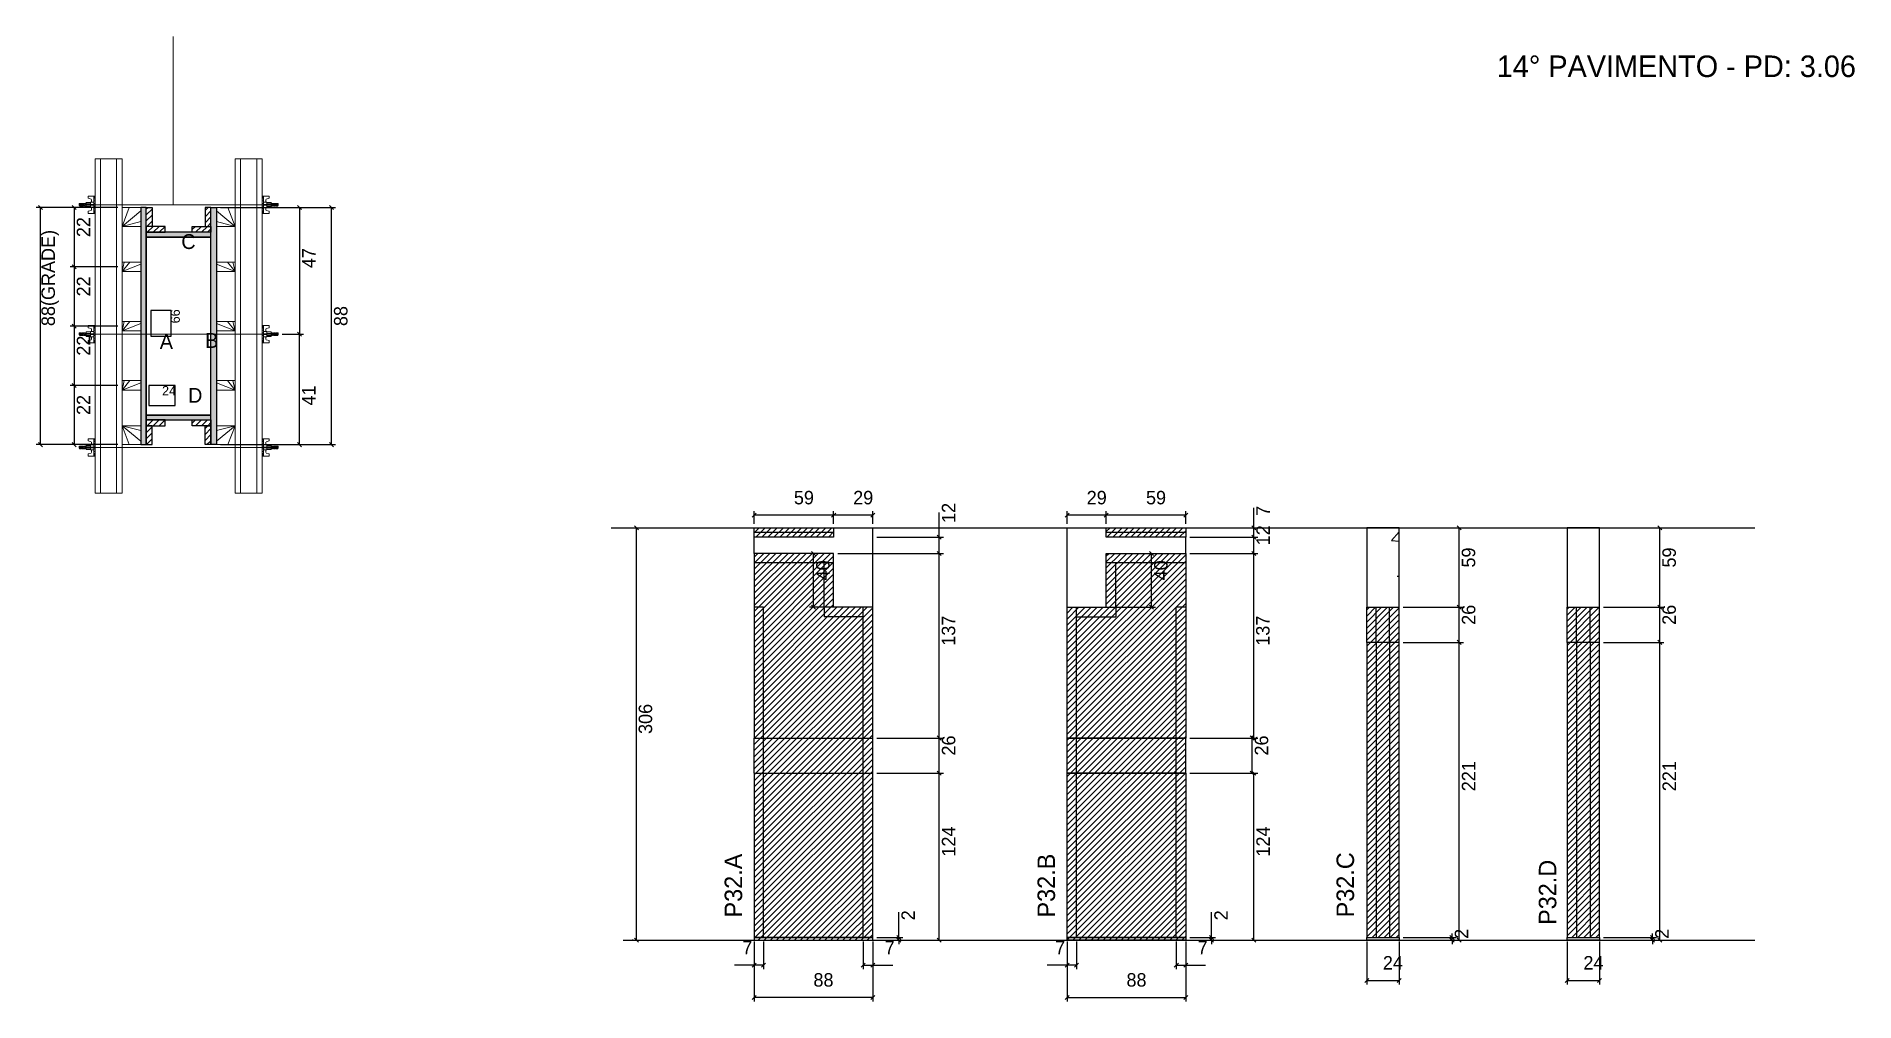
# Model space of a CAD drawing. Header units: metres. Extents: x 4184 to 5533, y 1648 to 2364.
import ezdxf

# ---------------------------------------------------------------- set-up
doc = ezdxf.new("R2010")
doc.units = ezdxf.units.M
for name, color, linetype in [('CHAPA', 7, 'Continuous'), ('COTA', 7, 'Continuous'), ('Hachura', 7, 'Continuous'), ('Madeira', 7, 'Continuous'), ('NIVEL 2° PAV.', 7, 'Continuous'), ('NOMENCLATURA', 7, 'Continuous'), ('Nível', 7, 'Continuous'), ('Painéis', 7, 'Continuous'), ('Perfil Metálico', 7, 'Continuous'), ('SARR_2.2x7', 7, 'Continuous'), ('SARRAFO', 7, 'Continuous'), ('Texto Seção', 7, 'Continuous'), ('TEXTO_GERAL', 7, 'Continuous')]:
    doc.layers.add(name, color=color, linetype=linetype)

msp = doc.modelspace()

# ---------------------------------------------------------------- hatches: boundary and pattern name
at = {"layer": 'COTA'}
h = msp.add_hatch(dxfattribs=at)
h.set_pattern_fill('AR-CONC')
h.paths.add_polyline_path([(5171.2, 1940.3), (5195.2, 1940.3), (5195.2, 1999.3), (5171.2, 1999.3), (5171.2, 1940.3)])
h = msp.add_hatch(dxfattribs=at)
h.set_pattern_fill('AR-CONC')
h.paths.add_polyline_path([(5320, 1940.3), (5344, 1940.3), (5344, 1999.3), (5320, 1999.3), (5320, 1940.3)])
at = {"layer": 'Hachura'}
h = msp.add_hatch(color=7, dxfattribs=at)
h.dxf.hatch_style = 1
h.paths.add_polyline_path([(4265.5, 2237), (4261.5, 2237), (4261.5, 2061), (4265.5, 2061), (4265.5, 2237)])
h = msp.add_hatch(dxfattribs=at)
h.set_pattern_fill('ANSI31')
h.paths.add_polyline_path([(4265.5, 2223), (4269.9, 2223), (4269.9, 2237), (4265.5, 2237), (4265.5, 2223)])
h = msp.add_hatch(dxfattribs=at)
h.set_pattern_fill('ANSI31')
h.paths.add_polyline_path([(4313.5, 2223), (4309.1, 2223), (4309.1, 2237), (4313.5, 2237), (4313.5, 2223)])
h = msp.add_hatch(color=7, dxfattribs=at)
h.dxf.hatch_style = 1
h.paths.add_polyline_path([(4313.5, 2237), (4317.5, 2237), (4317.5, 2061), (4313.5, 2061), (4313.5, 2237)])
h = msp.add_hatch(dxfattribs=at)
h.set_pattern_fill('ANSI31')
h.paths.add_polyline_path([(4265.5, 2218.6), (4265.5, 2223), (4279.5, 2223), (4279.5, 2218.6), (4265.5, 2218.6)])
h = msp.add_hatch(color=7, dxfattribs=at)
h.dxf.hatch_style = 1
h.paths.add_polyline_path([(4313.5, 2215), (4313.5, 2218.6), (4265.5, 2218.6), (4265.5, 2215), (4313.5, 2215)])
h = msp.add_hatch(color=7, dxfattribs=at)
h.dxf.hatch_style = 1
h.paths.add_polyline_path([(4313.5, 2215), (4313.5, 2218.6), (4265.5, 2218.6), (4265.5, 2215), (4313.5, 2215)])
h = msp.add_hatch(dxfattribs=at)
h.set_pattern_fill('ANSI31')
h.paths.add_polyline_path([(4313.5, 2218.6), (4313.5, 2223), (4299.5, 2223), (4299.5, 2218.6), (4313.5, 2218.6)])
h = msp.add_hatch(color=7, dxfattribs=at)
h.dxf.hatch_style = 1
h.paths.add_polyline_path([(4313.5, 2079.4), (4313.5, 2083), (4265.5, 2083), (4265.5, 2079.4), (4313.5, 2079.4)])
h = msp.add_hatch(color=7, dxfattribs=at)
h.dxf.hatch_style = 1
h.paths.add_polyline_path([(4313.5, 2079.4), (4313.5, 2083), (4265.5, 2083), (4265.5, 2079.4), (4313.5, 2079.4)])
h = msp.add_hatch(dxfattribs=at)
h.set_pattern_fill('ANSI31')
h.paths.add_polyline_path([(4265.5, 2075), (4265.5, 2079.4), (4279.5, 2079.4), (4279.5, 2075), (4265.5, 2075)])
h = msp.add_hatch(dxfattribs=at)
h.set_pattern_fill('ANSI31')
h.paths.add_polyline_path([(4313.5, 2075), (4313.5, 2079.4), (4299.5, 2079.4), (4299.5, 2075), (4313.5, 2075)])
h = msp.add_hatch(dxfattribs=at)
h.set_pattern_fill('ANSI31')
h.paths.add_polyline_path([(4265.5, 2075), (4269.9, 2075), (4269.9, 2061), (4265.5, 2061), (4265.5, 2075)])
h = msp.add_hatch(dxfattribs=at)
h.set_pattern_fill('ANSI31')
h.paths.add_polyline_path([(4313.5, 2075), (4309.1, 2075), (4309.1, 2061), (4313.5, 2061), (4313.5, 2075)])
h = msp.add_hatch(dxfattribs=at)
h.set_pattern_fill('ANSI31')
h.paths.add_polyline_path([(4804.6, 1843.3), (4716.6, 1843.3), (4716.6, 1693.3), (4804.6, 1693.3), (4804.6, 1843.3)])
h.paths.add_polyline_path([(4775.6, 1992.3), (4775.6, 1999.3), (4716.6, 1999.3), (4716.6, 1992.3), (4775.6, 1992.3)])
h.paths.add_polyline_path([(4804.6, 1940.3), (4775.6, 1940.3), (4775.6, 1980.3), (4716.6, 1980.3), (4716.6, 1940.3), (4716.6, 1940.3), (4716.6, 1843.3), (4804.6, 1843.3), (4804.6, 1940.3)])
h = msp.add_hatch(dxfattribs=at)
h.set_pattern_fill('ANSI31')
h.paths.add_polyline_path([(4948.9, 1843.3), (5036.9, 1843.3), (5036.9, 1693.3), (4948.9, 1693.3), (4948.9, 1843.3)])
h.paths.add_polyline_path([(4977.9, 1992.3), (4977.9, 1999.3), (5036.9, 1999.3), (5036.9, 1992.3), (4977.9, 1992.3)])
h.paths.add_polyline_path([(4948.9, 1940.3), (4977.9, 1940.3), (4977.9, 1980.3), (5036.9, 1980.3), (5036.9, 1940.3), (5036.9, 1940.3), (5036.9, 1843.3), (4948.9, 1843.3), (4948.9, 1940.3)])
h = msp.add_hatch(dxfattribs=at)
h.set_pattern_fill('ANSI31')
h.paths.add_polyline_path([(5195.2, 1940.3), (5171.2, 1940.3), (5171.2, 1695.3), (5195.2, 1695.3), (5195.2, 1940.3)])
h = msp.add_hatch(dxfattribs=at)
h.set_pattern_fill('ANSI31')
h.paths.add_polyline_path([(5344, 1940.3), (5320, 1940.3), (5320, 1695.3), (5344, 1695.3), (5344, 1940.3)])

# ---------------------------------------------------------------- linework, layer by layer
at = {"layer": 'CHAPA', "color": 1, "lineweight": 25}
for points in [[(4265.5, 2237), (4261.5, 2237), (4261.5, 2061), (4265.5, 2061)], [(4265.5, 2237), (4261.5, 2237), (4261.5, 2061), (4265.5, 2061)], [(4313.5, 2237), (4317.5, 2237), (4317.5, 2061), (4313.5, 2061)], [(4313.5, 2237), (4317.5, 2237), (4317.5, 2061), (4313.5, 2061)], [(4313.5, 2215), (4313.5, 2218.6), (4265.5, 2218.6), (4265.5, 2215)], [(4313.5, 2215), (4313.5, 2218.6), (4265.5, 2218.6), (4265.5, 2215)], [(4313.5, 2079.4), (4313.5, 2083), (4265.5, 2083), (4265.5, 2079.4)], [(4313.5, 2079.4), (4313.5, 2083), (4265.5, 2083), (4265.5, 2079.4)]]:
    msp.add_lwpolyline(points, close=True, dxfattribs=at)
at = {"layer": 'COTA', "color": 241, "lineweight": 25}
for p, q in [((4244.5, 2237), (4183.9, 2237)), ((4186.9, 2061), (4186.9, 2237)), ((4244.5, 2237), (4208.9, 2237)), ((4211.9, 2237), (4211.9, 2193)), ((4320.5, 2237), (4405.9, 2237)), ((4354.5, 2237), (4382.2, 2237)), ((4379.2, 2237), (4379.2, 2143.1)), ((4402.9, 2061), (4402.9, 2237)), ((4244.5, 2193), (4208.9, 2193)), ((4244.5, 2193), (4208.9, 2193)), ((4211.9, 2193), (4211.9, 2149)), ((4244.5, 2149), (4208.9, 2149)), ((4244.5, 2149), (4208.9, 2149)), ((4211.9, 2149), (4211.9, 2105)), ((4366.3, 2143.1), (4382.2, 2143.1)), ((4366.3, 2143.1), (4382.2, 2143.1)), ((4379.2, 2061), (4379.2, 2143.1)), ((4244.5, 2105), (4208.9, 2105)), ((4244.5, 2105), (4208.9, 2105)), ((4211.9, 2105), (4211.9, 2061)), ((4244.5, 2061), (4183.9, 2061)), ((4244.5, 2061), (4208.9, 2061)), ((4320.5, 2061), (4405.9, 2061)), ((4354.5, 2061), (4382.2, 2061)), ((4775.6, 1999.3), (4804.6, 1999.3)), ((4804.6, 1940.3), (4804.6, 1999.3)), ((4948.9, 1940.3), (4948.9, 1999.3)), ((4948.9, 1999.3), (4977.9, 1999.3)), ((4716.6, 1980.3), (4716.6, 1992.3)), ((5036.9, 1980.3), (5036.9, 1992.3))]:
    msp.add_line(p, q, dxfattribs=at)
at = {"layer": 'COTA', "color": 0, "lineweight": 25}
for p, q in [((4188.4, 2235.5), (4185.4, 2238.5)), ((4213.4, 2235.5), (4210.4, 2238.5)), ((4380.7, 2235.5), (4377.7, 2238.5)), ((4404.4, 2235.5), (4401.4, 2238.5)), ((4210.4, 2194.5), (4213.4, 2191.5)), ((4213.4, 2191.5), (4210.4, 2194.5)), ((4210.4, 2150.5), (4213.4, 2147.5)), ((4213.4, 2147.5), (4210.4, 2150.5)), ((4380.7, 2141.6), (4377.7, 2144.6)), ((4377.7, 2144.6), (4380.7, 2141.6)), ((4210.4, 2106.5), (4213.4, 2103.5)), ((4213.4, 2103.5), (4210.4, 2106.5)), ((4185.4, 2062.5), (4188.4, 2059.5)), ((4210.4, 2062.5), (4213.4, 2059.5)), ((4377.7, 2062.5), (4380.7, 2059.5)), ((4401.4, 2062.5), (4404.4, 2059.5)), ((4718.1, 2010.1), (4715.1, 2007.1)), ((4774.1, 2007.1), (4777.1, 2010.1)), ((4777.1, 2010.1), (4774.1, 2007.1)), ((4803.1, 2007.1), (4806.1, 2010.1)), ((4950.4, 2010.1), (4947.4, 2007.1)), ((4976.4, 2007.1), (4979.4, 2010.1)), ((4979.4, 2010.1), (4976.4, 2007.1)), ((5035.4, 2007.1), (5038.4, 2010.1)), ((5088.9, 1997.8), (5085.9, 2000.8)), ((5241.4, 1997.8), (5238.4, 2000.8)), ((5390.2, 1997.8), (5387.2, 2000.8)), ((4855.5, 1990.8), (4852.5, 1993.8)), ((5088.9, 1990.8), (5085.9, 1993.8)), ((5085.9, 1993.8), (5088.9, 1990.8)), ((4762.2, 1978.8), (4759.2, 1981.8)), ((4855.5, 1978.8), (4852.5, 1981.8)), ((4852.5, 1981.8), (4855.5, 1978.8)), ((5013, 1978.8), (5010, 1981.8)), ((5088.9, 1978.8), (5085.9, 1981.8)), ((5085.9, 1981.8), (5088.9, 1978.8)), ((4759.2, 1941.8), (4762.2, 1938.8)), ((5010, 1941.8), (5013, 1938.8)), ((5238.4, 1941.8), (5241.4, 1938.8)), ((5387.2, 1941.8), (5390.2, 1938.8)), ((5241.4, 1912.8), (5238.4, 1915.8)), ((5390.2, 1912.8), (5387.2, 1915.8)), ((4852.5, 1844.8), (4855.5, 1841.8)), ((5085.9, 1844.8), (5088.9, 1841.8)), ((4855.5, 1815.8), (4852.5, 1818.8)), ((5088.9, 1815.8), (5085.9, 1818.8)), ((4822.4, 1696.8), (4825.4, 1693.8)), ((4825.4, 1691.8), (4822.4, 1694.8)), ((4852.5, 1694.8), (4855.5, 1691.8)), ((5054.6, 1696.8), (5057.6, 1693.8)), ((5057.6, 1691.8), (5054.6, 1694.8)), ((5085.9, 1694.8), (5088.9, 1691.8)), ((5233, 1696.8), (5236, 1693.8)), ((5236, 1691.8), (5233, 1694.8)), ((5238.4, 1694.8), (5241.4, 1691.8)), ((5381.8, 1696.8), (5384.8, 1693.8)), ((5384.8, 1691.8), (5381.8, 1694.8)), ((5387.2, 1694.8), (5390.2, 1691.8)), ((4718.1, 1676.3), (4715.1, 1673.3)), ((4722.1, 1673.3), (4725.1, 1676.3)), ((4799.1, 1676.3), (4796.1, 1673.3)), ((4803.1, 1673.3), (4806.1, 1676.3)), ((4950.4, 1676.3), (4947.4, 1673.3)), ((4954.4, 1673.3), (4957.4, 1676.3)), ((5031.4, 1676.3), (5028.4, 1673.3)), ((5035.4, 1673.3), (5038.4, 1676.3)), ((5172.7, 1664.9), (5169.7, 1661.9)), ((5193.7, 1661.9), (5196.7, 1664.9)), ((5321.5, 1664.9), (5318.5, 1661.9)), ((5342.5, 1661.9), (5345.5, 1664.9)), ((4718.1, 1652.2), (4715.1, 1649.2)), ((4803.1, 1649.2), (4806.1, 1652.2)), ((4950.4, 1652.2), (4947.4, 1649.2)), ((5035.4, 1649.2), (5038.4, 1652.2))]:
    msp.add_line(p, q, dxfattribs=at)
at = {"layer": 'COTA', "color": 180, "lineweight": 25}
for p, q in [((4283.9, 2160.5), (4268.9, 2160.5)), ((4268.9, 2160.5), (4268.9, 2141.5)), ((4283.9, 2141.5), (4283.9, 2160.5)), ((4268.9, 2141.5), (4283.9, 2141.5)), ((4287, 2105), (4267.4, 2105)), ((4267.4, 2105), (4267.4, 2090)), ((4287, 2090), (4287, 2105)), ((4267.4, 2090), (4287, 2090))]:
    msp.add_line(p, q, dxfattribs=at)
at = {"layer": 'COTA', "color": 4, "lineweight": 25}
for p, q in [((4716.6, 2002.3), (4716.6, 2011.6)), ((4775.6, 2002.3), (4775.6, 2011.6)), ((4775.6, 2002.3), (4775.6, 2011.6)), ((4804.6, 2002.3), (4804.6, 2011.6)), ((4854, 1992.3), (4854, 2010.6)), ((4948.9, 2002.3), (4948.9, 2011.6)), ((4977.9, 2002.3), (4977.9, 2011.6)), ((4977.9, 2002.3), (4977.9, 2011.6)), ((5036.9, 2002.3), (5036.9, 2011.6)), ((5087.4, 1999.3), (5087.4, 2014)), ((4775.6, 2008.6), (4716.6, 2008.6)), ((4804.6, 2008.6), (4775.6, 2008.6)), ((4977.9, 2008.6), (4948.9, 2008.6)), ((5036.9, 2008.6), (4977.9, 2008.6)), ((5039.9, 1999.3), (5090.4, 1999.3)), ((5087.4, 1992.3), (5087.4, 1999.3)), ((5198.2, 1999.3), (5242.9, 1999.3)), ((5239.9, 1940.3), (5239.9, 1999.3)), ((5347, 1999.3), (5391.7, 1999.3)), ((5388.7, 1940.3), (5388.7, 1999.3)), ((4807.6, 1992.3), (4857, 1992.3)), ((4854, 1980.3), (4854, 1992.3)), ((5039.9, 1992.3), (5090.4, 1992.3)), ((5039.9, 1992.3), (5090.4, 1992.3)), ((5087.4, 1980.3), (5087.4, 1992.3)), ((4772.6, 1980.3), (4757.7, 1980.3)), ((4760.7, 1940.3), (4760.7, 1980.3)), ((4778.6, 1980.3), (4857, 1980.3)), ((4778.6, 1980.3), (4857, 1980.3)), ((4854, 1843.3), (4854, 1980.3)), ((4980.9, 1980.3), (5014.5, 1980.3)), ((5011.5, 1940.3), (5011.5, 1980.3)), ((5039.9, 1980.3), (5090.4, 1980.3)), ((5039.9, 1980.3), (5090.4, 1980.3)), ((5087.4, 1843.3), (5087.4, 1980.3)), ((4772.6, 1940.3), (4757.7, 1940.3)), ((4980.9, 1940.3), (5014.5, 1940.3)), ((5198.2, 1940.3), (5242.9, 1940.3)), ((5347, 1940.3), (5391.7, 1940.3)), ((5198.2, 1914.3), (5242.9, 1914.3)), ((5239.9, 1693.3), (5239.9, 1914.3)), ((5347, 1914.3), (5391.7, 1914.3)), ((5388.7, 1693.3), (5388.7, 1914.3)), ((4807.6, 1843.3), (4857, 1843.3)), ((5039.9, 1843.3), (5090.4, 1843.3)), ((4807.6, 1817.3), (4857, 1817.3)), ((4854, 1693.3), (4854, 1817.3)), ((5039.9, 1817.3), (5090.4, 1817.3)), ((5087.4, 1693.3), (5087.4, 1817.3)), ((4823.9, 1695.3), (4823.9, 1714.1)), ((5056.1, 1695.3), (5056.1, 1714.1)), ((4716.6, 1692.3), (4716.6, 1647.7)), ((4716.6, 1690.3), (4716.6, 1671.8)), ((4723.6, 1692.3), (4723.6, 1671.8)), ((4797.6, 1692.3), (4797.6, 1671.8)), ((4804.6, 1692.3), (4804.6, 1647.7)), ((4804.6, 1690.3), (4804.6, 1671.8)), ((4807.6, 1695.3), (4826.9, 1695.3)), ((4807.6, 1693.3), (4826.9, 1693.3)), ((4807.6, 1693.3), (4857, 1693.3)), ((4823.9, 1693.3), (4823.9, 1695.3)), ((4823.9, 1693.3), (4823.9, 1690.3)), ((4948.9, 1692.3), (4948.9, 1647.7)), ((4948.9, 1690.3), (4948.9, 1671.8)), ((4955.9, 1692.3), (4955.9, 1671.8)), ((5029.9, 1692.3), (5029.9, 1671.8)), ((5036.9, 1692.3), (5036.9, 1647.7)), ((5036.9, 1690.3), (5036.9, 1671.8)), ((5039.9, 1695.3), (5059.1, 1695.3)), ((5039.9, 1693.3), (5059.1, 1693.3)), ((5039.9, 1693.3), (5090.4, 1693.3)), ((5056.1, 1693.3), (5056.1, 1695.3)), ((5056.1, 1693.3), (5056.1, 1690.3)), ((5171.2, 1692.3), (5171.2, 1660.4)), ((5195.2, 1692.3), (5195.2, 1660.4)), ((5198.2, 1695.3), (5237.5, 1695.3)), ((5198.2, 1693.3), (5237.5, 1693.3)), ((5198.2, 1693.3), (5242.9, 1693.3)), ((5234.5, 1695.3), (5234.5, 1698.3)), ((5234.5, 1693.3), (5234.5, 1695.3)), ((5234.5, 1693.3), (5234.5, 1690.3)), ((5320, 1692.3), (5320, 1660.4)), ((5344, 1692.3), (5344, 1660.4)), ((5347, 1695.3), (5386.3, 1695.3)), ((5347, 1693.3), (5386.3, 1693.3)), ((5347, 1693.3), (5391.7, 1693.3)), ((5383.3, 1695.3), (5383.3, 1698.3)), ((5383.3, 1693.3), (5383.3, 1695.3)), ((5383.3, 1693.3), (5383.3, 1690.3)), ((4716.6, 1674.8), (4701.9, 1674.8)), ((4723.6, 1674.8), (4716.6, 1674.8)), ((4797.6, 1674.8), (4804.6, 1674.8)), ((4804.6, 1674.8), (4819.4, 1674.8)), ((4948.9, 1674.8), (4934.1, 1674.8)), ((4955.9, 1674.8), (4948.9, 1674.8)), ((5029.9, 1674.8), (5036.9, 1674.8)), ((5036.9, 1674.8), (5051.6, 1674.8)), ((5171.2, 1663.4), (5195.2, 1663.4)), ((5320, 1663.4), (5344, 1663.4)), ((4804.6, 1650.7), (4716.6, 1650.7)), ((4948.9, 1650.7), (5036.9, 1650.7))]:
    msp.add_line(p, q, dxfattribs=at)
at = {"layer": 'COTA', "color": 241, "lineweight": 25}
for points in [[(5195.2, 1940.3), (5195.2, 1999.3), (5171.2, 1999.3), (5171.2, 1940.3)], [(5344, 1940.3), (5344, 1999.3), (5320, 1999.3), (5320, 1940.3)]]:
    msp.add_lwpolyline(points, dxfattribs=at)
at = {"layer": 'Hachura', "color": 0, "lineweight": 9}
for p, q in [((4216, 2240), (4215.7, 2239.7)), ((4216.3, 2240), (4216, 2240)), ((4216, 2238.1), (4216, 2240)), ((4216.3, 2240), (4217.3, 2238.1)), ((4216.3, 2240), (4217.3, 2238.1)), ((4216.4, 2240.1), (4217.5, 2237.9)), ((4217.7, 2238), (4216.7, 2240.1)), ((4217.5, 2240), (4216.8, 2240)), ((4217.8, 2238.1), (4216.8, 2240)), ((4217.5, 2240), (4218.5, 2238.1)), ((4217.6, 2240.1), (4218.7, 2237.9)), ((4218.9, 2238), (4217.8, 2240.1)), ((4218.7, 2240), (4218, 2240)), ((4219, 2238.1), (4218, 2240)), ((4218.2, 2240), (4218, 2240)), ((4218.7, 2240.1), (4219.8, 2237.9)), ((4218.7, 2240), (4219.6, 2238.1)), ((4220.1, 2238), (4219, 2240.1)), ((4219.8, 2240), (4219.2, 2240)), ((4220.1, 2238.1), (4219.2, 2240)), ((4219.8, 2240), (4220.8, 2238.1)), ((4220.8, 2238.9), (4220.1, 2240.1)), ((4220.8, 2239.1), (4220.3, 2240)), ((4220.8, 2240), (4220.3, 2240)), ((4220.8, 2237.3), (4220.8, 2240.7)), ((4220.8, 2237.3), (4220.8, 2240.7)), ((4220.8, 2240.7), (4224, 2240.7)), ((4222.3, 2245.4), (4222.3, 2243.8)), ((4222.3, 2243.8), (4224.5, 2243.2)), ((4227.5, 2245.4), (4222.4, 2245.4)), ((4224, 2240.9), (4224, 2237.1)), ((4226.6, 2240.9), (4224, 2240.9)), ((4224.8, 2242.9), (4224.8, 2240.9)), ((4226.6, 2245.4), (4226.6, 2232.5)), ((4226.6, 2245.4), (4226.6, 2240.3)), ((4226.6, 2245.3), (4227.5, 2245.3)), ((4226.6, 2245.1), (4227.5, 2245.1)), ((4226.6, 2244.8), (4227.5, 2244.8)), ((4226.6, 2244.3), (4227.5, 2244.3)), ((4226.6, 2243.4), (4227.5, 2243.4)), ((4226.6, 2242), (4227.5, 2242)), ((4226.6, 2239), (4226.6, 2240.9)), ((4226.6, 2240.3), (4226.6, 2239.6)), ((4226.9, 2239.9), (4226.7, 2239.9)), ((4227.3, 2239.9), (4226.9, 2239.9)), ((4227.5, 2232.5), (4227.5, 2245.4)), ((4227.5, 2233.5), (4227.5, 2241.3)), ((4351.5, 2232.5), (4351.5, 2245.4)), ((4351.5, 2245.4), (4356.6, 2245.4)), ((4352.4, 2245.3), (4351.5, 2245.3)), ((4352.4, 2245.1), (4351.5, 2245.1)), ((4352.4, 2244.8), (4351.5, 2244.8)), ((4352.4, 2244.3), (4351.5, 2244.3)), ((4352.4, 2243.4), (4351.5, 2243.4)), ((4352.4, 2242), (4351.5, 2242)), ((4351.5, 2233.5), (4351.5, 2241.3)), ((4351.6, 2239.9), (4352.1, 2239.9)), ((4352.1, 2239.9), (4352.3, 2239.9)), ((4352.4, 2245.4), (4352.4, 2232.5)), ((4352.4, 2245.4), (4352.4, 2240.3)), ((4352.4, 2239), (4352.4, 2240.9)), ((4352.4, 2240.9), (4355, 2240.9)), ((4352.4, 2240.3), (4352.4, 2239.6)), ((4354.2, 2242.9), (4354.2, 2240.9)), ((4356.6, 2243.8), (4354.4, 2243.2)), ((4355, 2240.9), (4355, 2237.1)), ((4358.2, 2240.7), (4355, 2240.7)), ((4356.6, 2245.4), (4356.6, 2243.8)), ((4358.1, 2237.3), (4358.1, 2240.7)), ((4358.2, 2237.3), (4358.2, 2240.7)), ((4358.2, 2238.9), (4358.8, 2240.1)), ((4359.2, 2240), (4358.2, 2238.1)), ((4358.2, 2239.1), (4358.6, 2240)), ((4358.2, 2240), (4358.6, 2240)), ((4358.8, 2238.1), (4359.8, 2240)), ((4358.9, 2238), (4360, 2240.1)), ((4360.2, 2240.1), (4359.1, 2237.9)), ((4359.2, 2240), (4359.8, 2240)), ((4360.3, 2240), (4359.4, 2238.1)), ((4360, 2238.1), (4361, 2240)), ((4360.1, 2238), (4361.1, 2240.1)), ((4361.4, 2240.1), (4360.3, 2237.9)), ((4360.3, 2240), (4361, 2240)), ((4361.5, 2240), (4360.5, 2238.1)), ((4360.8, 2240), (4361, 2240)), ((4361.2, 2238), (4362.3, 2240.1)), ((4361.2, 2238.1), (4362.1, 2240)), ((4362.6, 2240.1), (4361.5, 2237.9)), ((4361.5, 2240), (4362.1, 2240)), ((4362.6, 2240), (4361.7, 2238.1)), ((4362.6, 2240), (4361.7, 2238.1)), ((4362.6, 2240), (4363, 2240)), ((4363, 2240), (4363.3, 2239.7)), ((4363, 2238.1), (4363, 2240)), ((4215.7, 2239.7), (4215.7, 2238.4)), ((4216, 2238.1), (4215.7, 2238.4)), ((4216.7, 2238.1), (4216, 2239.4)), ((4216.6, 2238), (4216, 2239.1)), ((4216, 2238.6), (4216.3, 2237.9)), ((4216, 2238.3), (4216.1, 2238.1)), ((4216.7, 2238.1), (4217.3, 2238.1)), ((4218.5, 2238.1), (4217.8, 2238.1)), ((4219.2, 2238.1), (4219, 2238.1)), ((4219.2, 2238.1), (4219.6, 2238.1)), ((4220.1, 2238.1), (4220.8, 2238.1)), ((4220.8, 2239.6), (4224, 2239.6)), ((4220.8, 2238.1), (4224, 2238.1)), ((4224, 2237.3), (4220.8, 2237.3)), ((4222.3, 2234.2), (4224.5, 2234.8)), ((4222.3, 2232.5), (4222.3, 2234.2)), ((4226.6, 2232.5), (4222.3, 2232.5)), ((4224, 2237.1), (4224, 2237.3)), ((4224, 2237.1), (4224, 2237.3)), ((4224, 2237.1), (4226.6, 2237.1)), ((4226.6, 2239.3), (4224.6, 2239.3)), ((4224.6, 2238.8), (4226.6, 2238.8)), ((4224.8, 2235.1), (4224.8, 2237.1)), ((4226.6, 2239), (4227.5, 2239)), ((4226.6, 2236), (4227.5, 2236)), ((4226.6, 2234.5), (4227.5, 2234.5)), ((4226.6, 2233.7), (4227.5, 2233.7)), ((4226.6, 2233.2), (4227.5, 2233.2)), ((4226.6, 2232.9), (4227.5, 2232.9)), ((4226.6, 2232.7), (4227.5, 2232.7)), ((4226.6, 2232.5), (4227.5, 2232.5)), ((4226.7, 2238), (4227.1, 2238)), ((4352.4, 2239), (4351.5, 2239)), ((4352.4, 2236), (4351.5, 2236)), ((4352.4, 2234.5), (4351.5, 2234.5)), ((4352.4, 2233.7), (4351.5, 2233.7)), ((4352.4, 2233.2), (4351.5, 2233.2)), ((4352.4, 2232.9), (4351.5, 2232.9)), ((4352.4, 2232.7), (4351.5, 2232.7)), ((4352.4, 2232.5), (4351.5, 2232.5)), ((4352.3, 2238), (4351.8, 2238)), ((4352.4, 2239.3), (4354.4, 2239.3)), ((4354.4, 2238.8), (4352.4, 2238.8)), ((4355, 2237.1), (4352.4, 2237.1)), ((4352.4, 2232.5), (4356.6, 2232.5)), ((4354.2, 2235.1), (4354.2, 2237.1)), ((4356.6, 2234.2), (4354.4, 2234.8)), ((4358.2, 2239.6), (4355, 2239.6)), ((4358.2, 2238.1), (4355, 2238.1)), ((4355, 2237.3), (4358.2, 2237.3)), ((4355, 2237.1), (4355, 2237.3)), ((4355, 2237.1), (4355, 2237.3)), ((4356.6, 2232.5), (4356.6, 2234.2)), ((4358.8, 2238.1), (4358.2, 2238.1)), ((4359.8, 2238.1), (4359.4, 2238.1)), ((4359.8, 2238.1), (4360, 2238.1)), ((4360.5, 2238.1), (4361.2, 2238.1)), ((4362.3, 2238.1), (4361.7, 2238.1)), ((4362.3, 2238.1), (4363, 2239.4)), ((4362.4, 2238), (4363, 2239.1)), ((4363, 2238.6), (4362.6, 2237.9)), ((4363, 2238.3), (4362.8, 2238.1)), ((4363, 2238.1), (4363.3, 2238.4)), ((4363.3, 2239.7), (4363.3, 2238.4)), ((4222.3, 2149.4), (4222.3, 2147.8)), ((4222.3, 2147.8), (4224.5, 2147.2)), ((4227.5, 2149.4), (4222.4, 2149.4)), ((4224.8, 2146.9), (4224.8, 2144.9)), ((4226.6, 2149.4), (4226.6, 2136.5)), ((4226.6, 2149.4), (4226.6, 2144.3)), ((4226.6, 2149.3), (4227.5, 2149.3)), ((4226.6, 2149.1), (4227.5, 2149.1)), ((4226.6, 2148.8), (4227.5, 2148.8)), ((4226.6, 2148.3), (4227.5, 2148.3)), ((4226.6, 2147.4), (4227.5, 2147.4)), ((4226.6, 2146), (4227.5, 2146)), ((4227.5, 2136.5), (4227.5, 2149.4)), ((4351.5, 2136.5), (4351.5, 2149.4)), ((4351.5, 2149.4), (4356.6, 2149.4)), ((4352.4, 2149.3), (4351.5, 2149.3)), ((4352.4, 2149.1), (4351.5, 2149.1)), ((4352.4, 2148.8), (4351.5, 2148.8)), ((4352.4, 2148.3), (4351.5, 2148.3)), ((4352.4, 2147.4), (4351.5, 2147.4)), ((4352.4, 2146), (4351.5, 2146)), ((4352.4, 2149.4), (4352.4, 2136.5)), ((4352.4, 2149.4), (4352.4, 2144.3)), ((4354.2, 2146.9), (4354.2, 2144.9)), ((4356.6, 2147.8), (4354.4, 2147.2)), ((4356.6, 2149.4), (4356.6, 2147.8)), ((4216, 2144), (4215.7, 2143.7)), ((4215.7, 2143.7), (4215.7, 2142.4)), ((4216, 2142.1), (4215.7, 2142.4)), ((4216.3, 2144), (4216, 2144)), ((4216, 2142.1), (4216, 2144)), ((4216.7, 2142.1), (4216, 2143.4)), ((4216.6, 2142), (4216, 2143.1)), ((4216, 2142.6), (4216.3, 2141.9)), ((4216, 2142.3), (4216.1, 2142.1)), ((4216.3, 2144), (4217.3, 2142.1)), ((4216.3, 2144), (4217.3, 2142.1)), ((4216.4, 2144.1), (4217.5, 2141.9)), ((4217.7, 2142), (4216.7, 2144.1)), ((4216.7, 2142.1), (4217.3, 2142.1)), ((4217.5, 2144), (4216.8, 2144)), ((4217.8, 2142.1), (4216.8, 2144)), ((4217.5, 2144), (4218.5, 2142.1)), ((4217.6, 2144.1), (4218.7, 2141.9)), ((4218.9, 2142), (4217.8, 2144.1)), ((4218.5, 2142.1), (4217.8, 2142.1)), ((4218.7, 2144), (4218, 2144)), ((4219, 2142.1), (4218, 2144)), ((4218.2, 2144), (4218, 2144)), ((4218.7, 2144.1), (4219.8, 2141.9)), ((4218.7, 2144), (4219.6, 2142.1)), ((4220.1, 2142), (4219, 2144.1)), ((4219.2, 2142.1), (4219, 2142.1)), ((4219.8, 2144), (4219.2, 2144)), ((4220.1, 2142.1), (4219.2, 2144)), ((4219.2, 2142.1), (4219.6, 2142.1)), ((4219.8, 2144), (4220.8, 2142.1)), ((4220.8, 2142.9), (4220.1, 2144.1)), ((4220.1, 2142.1), (4220.8, 2142.1)), ((4220.8, 2143.1), (4220.3, 2144)), ((4220.8, 2144), (4220.3, 2144)), ((4220.8, 2141.3), (4220.8, 2144.7)), ((4220.8, 2141.3), (4220.8, 2144.7)), ((4220.8, 2144.7), (4224, 2144.7)), ((4220.8, 2143.6), (4224, 2143.6)), ((4220.8, 2142.1), (4224, 2142.1)), ((4224, 2141.3), (4220.8, 2141.3)), ((4222.3, 2138.2), (4224.5, 2138.8)), ((4222.3, 2136.5), (4222.3, 2138.2)), ((4226.6, 2136.5), (4222.3, 2136.5)), ((4224, 2144.9), (4224, 2141.1)), ((4226.6, 2144.9), (4224, 2144.9)), ((4224, 2141.1), (4224, 2141.3)), ((4224, 2141.1), (4224, 2141.3)), ((4224, 2141.1), (4226.6, 2141.1)), ((4226.6, 2143.3), (4224.6, 2143.3)), ((4224.6, 2142.8), (4226.6, 2142.8)), ((4224.8, 2139.1), (4224.8, 2141.1)), ((4226.6, 2143), (4226.6, 2144.9)), ((4226.6, 2144.3), (4226.6, 2143.6)), ((4226.6, 2143), (4227.5, 2143)), ((4226.6, 2140), (4227.5, 2140)), ((4226.6, 2138.5), (4227.5, 2138.5)), ((4226.6, 2137.7), (4227.5, 2137.7)), ((4226.6, 2137.2), (4227.5, 2137.2)), ((4226.6, 2136.9), (4227.5, 2136.9)), ((4226.6, 2136.7), (4227.5, 2136.7)), ((4226.6, 2136.5), (4227.5, 2136.5)), ((4226.9, 2143.9), (4226.7, 2143.9)), ((4226.7, 2142), (4227.1, 2142)), ((4227.3, 2143.9), (4226.9, 2143.9)), ((4227.5, 2137.5), (4227.5, 2145.3)), ((4351.5, 2137.5), (4351.5, 2145.3)), ((4352.4, 2143), (4351.5, 2143)), ((4352.4, 2140), (4351.5, 2140)), ((4352.4, 2138.5), (4351.5, 2138.5)), ((4352.4, 2137.7), (4351.5, 2137.7)), ((4352.4, 2137.2), (4351.5, 2137.2)), ((4352.4, 2136.9), (4351.5, 2136.9)), ((4352.4, 2136.7), (4351.5, 2136.7)), ((4352.4, 2136.5), (4351.5, 2136.5)), ((4351.6, 2143.9), (4352.1, 2143.9)), ((4352.3, 2142), (4351.8, 2142)), ((4352.1, 2143.9), (4352.3, 2143.9)), ((4352.4, 2143), (4352.4, 2144.9)), ((4352.4, 2144.9), (4355, 2144.9)), ((4352.4, 2144.3), (4352.4, 2143.6)), ((4352.4, 2143.3), (4354.4, 2143.3)), ((4354.4, 2142.8), (4352.4, 2142.8)), ((4355, 2141.1), (4352.4, 2141.1)), ((4352.4, 2136.5), (4356.6, 2136.5)), ((4354.2, 2139.1), (4354.2, 2141.1)), ((4356.6, 2138.2), (4354.4, 2138.8)), ((4355, 2144.9), (4355, 2141.1)), ((4358.2, 2144.7), (4355, 2144.7)), ((4358.2, 2143.6), (4355, 2143.6)), ((4358.2, 2142.1), (4355, 2142.1)), ((4355, 2141.3), (4358.2, 2141.3)), ((4355, 2141.1), (4355, 2141.3)), ((4355, 2141.1), (4355, 2141.3)), ((4356.6, 2136.5), (4356.6, 2138.2)), ((4358.1, 2141.3), (4358.1, 2144.7)), ((4358.2, 2141.3), (4358.2, 2144.7)), ((4358.2, 2142.9), (4358.8, 2144.1)), ((4359.2, 2144), (4358.2, 2142.1)), ((4358.2, 2143.1), (4358.6, 2144)), ((4358.2, 2144), (4358.6, 2144)), ((4358.8, 2142.1), (4358.2, 2142.1)), ((4358.8, 2142.1), (4359.8, 2144)), ((4358.9, 2142), (4360, 2144.1)), ((4360.2, 2144.1), (4359.1, 2141.9)), ((4359.2, 2144), (4359.8, 2144)), ((4360.3, 2144), (4359.4, 2142.1)), ((4359.8, 2142.1), (4359.4, 2142.1)), ((4359.8, 2142.1), (4360, 2142.1)), ((4360, 2142.1), (4361, 2144)), ((4360.1, 2142), (4361.1, 2144.1)), ((4361.4, 2144.1), (4360.3, 2141.9)), ((4360.3, 2144), (4361, 2144)), ((4361.5, 2144), (4360.5, 2142.1)), ((4360.5, 2142.1), (4361.2, 2142.1)), ((4360.8, 2144), (4361, 2144)), ((4361.2, 2142), (4362.3, 2144.1)), ((4361.2, 2142.1), (4362.1, 2144)), ((4362.6, 2144.1), (4361.5, 2141.9)), ((4361.5, 2144), (4362.1, 2144)), ((4362.6, 2144), (4361.7, 2142.1)), ((4362.6, 2144), (4361.7, 2142.1)), ((4362.3, 2142.1), (4361.7, 2142.1)), ((4362.3, 2142.1), (4363, 2143.4)), ((4362.4, 2142), (4363, 2143.1)), ((4362.6, 2144), (4363, 2144)), ((4363, 2142.6), (4362.6, 2141.9)), ((4363, 2142.3), (4362.8, 2142.1)), ((4363, 2144), (4363.3, 2143.7)), ((4363, 2142.1), (4363, 2144)), ((4363, 2142.1), (4363.3, 2142.4)), ((4363.3, 2143.7), (4363.3, 2142.4)), ((4226.6, 2065.4), (4222.3, 2065.4)), ((4222.3, 2065.4), (4222.3, 2063.8)), ((4226.6, 2052.5), (4226.6, 2065.4)), ((4226.6, 2065.4), (4227.5, 2065.4)), ((4226.6, 2065.3), (4227.5, 2065.3)), ((4226.6, 2065.1), (4227.5, 2065.1)), ((4226.6, 2064.8), (4227.5, 2064.8)), ((4227.5, 2065.4), (4227.5, 2052.5)), ((4351.5, 2065.4), (4351.5, 2052.5)), ((4352.4, 2065.4), (4351.5, 2065.4)), ((4352.4, 2065.3), (4351.5, 2065.3)), ((4352.4, 2065.1), (4351.5, 2065.1)), ((4352.4, 2064.8), (4351.5, 2064.8)), ((4352.4, 2052.5), (4352.4, 2065.4)), ((4352.4, 2065.4), (4356.6, 2065.4)), ((4356.6, 2065.4), (4356.6, 2063.8)), ((4216, 2059.9), (4215.7, 2059.6)), ((4215.7, 2058.3), (4215.7, 2059.6)), ((4216, 2058), (4215.7, 2058.3)), ((4216, 2059.4), (4216.3, 2060)), ((4216.6, 2060), (4216, 2058.9)), ((4216, 2059.6), (4216.1, 2059.9)), ((4216.7, 2059.9), (4216, 2058.6)), ((4216, 2059.9), (4216, 2058)), ((4216.3, 2058), (4216, 2058)), ((4216.3, 2058), (4217.3, 2059.9)), ((4216.3, 2058), (4217.3, 2059.9)), ((4216.4, 2057.9), (4217.5, 2060)), ((4217.7, 2060), (4216.7, 2057.8)), ((4216.7, 2059.9), (4217.3, 2059.9)), ((4217.8, 2059.9), (4216.8, 2058)), ((4217.5, 2058), (4216.8, 2058)), ((4217.5, 2058), (4218.5, 2059.9)), ((4217.6, 2057.9), (4218.7, 2060)), ((4218.9, 2060), (4217.8, 2057.8)), ((4218.5, 2059.9), (4217.8, 2059.9)), ((4219, 2059.9), (4218, 2058)), ((4218.7, 2058), (4218, 2058)), ((4218.2, 2058), (4218, 2058)), ((4218.7, 2057.9), (4219.8, 2060)), ((4218.7, 2058), (4219.6, 2059.9)), ((4220.1, 2060), (4219, 2057.8)), ((4219.2, 2059.9), (4219, 2059.9)), ((4219.2, 2059.9), (4219.6, 2059.9)), ((4220.1, 2059.9), (4219.2, 2058)), ((4219.8, 2058), (4219.2, 2058)), ((4219.8, 2058), (4220.8, 2059.9)), ((4220.1, 2059.9), (4220.8, 2059.9)), ((4220.8, 2059.1), (4220.1, 2057.8)), ((4220.8, 2058.9), (4220.3, 2058)), ((4220.8, 2058), (4220.3, 2058)), ((4220.8, 2060.7), (4220.8, 2057.3)), ((4220.8, 2060.7), (4220.8, 2057.3)), ((4224, 2060.7), (4220.8, 2060.7)), ((4220.8, 2059.9), (4224, 2059.9)), ((4220.8, 2058.3), (4224, 2058.3)), ((4220.8, 2057.3), (4224, 2057.3)), ((4222.3, 2063.8), (4224.5, 2063.2)), ((4222.3, 2054.2), (4224.5, 2054.8)), ((4222.3, 2052.5), (4222.3, 2054.2)), ((4227.5, 2052.5), (4222.4, 2052.5)), ((4224, 2057.1), (4224, 2060.9)), ((4224, 2060.9), (4226.6, 2060.9)), ((4224, 2060.9), (4224, 2060.7)), ((4224, 2060.9), (4224, 2060.7)), ((4226.6, 2057.1), (4224, 2057.1)), ((4224.6, 2059.2), (4226.6, 2059.2)), ((4226.6, 2058.7), (4224.6, 2058.7)), ((4224.8, 2062.9), (4224.8, 2060.9)), ((4224.8, 2055.1), (4224.8, 2057.1)), ((4226.6, 2064.3), (4227.5, 2064.3)), ((4226.6, 2063.4), (4227.5, 2063.4)), ((4226.6, 2062), (4227.5, 2062)), ((4226.6, 2059), (4226.6, 2057.1)), ((4226.6, 2059), (4227.5, 2059)), ((4226.6, 2057.7), (4226.6, 2058.3)), ((4226.6, 2052.5), (4226.6, 2057.7)), ((4226.6, 2055.9), (4227.5, 2055.9)), ((4226.6, 2054.5), (4227.5, 2054.5)), ((4226.6, 2053.7), (4227.5, 2053.7)), ((4226.6, 2053.2), (4227.5, 2053.2)), ((4226.6, 2052.9), (4227.5, 2052.9)), ((4226.6, 2052.7), (4227.5, 2052.7)), ((4226.7, 2060), (4227.1, 2060)), ((4226.9, 2058), (4226.7, 2058)), ((4227.3, 2058), (4226.9, 2058)), ((4227.5, 2064.5), (4227.5, 2056.7)), ((4351.5, 2064.5), (4351.5, 2056.7)), ((4352.4, 2064.3), (4351.5, 2064.3)), ((4352.4, 2063.4), (4351.5, 2063.4)), ((4352.4, 2062), (4351.5, 2062)), ((4352.4, 2059), (4351.5, 2059)), ((4352.4, 2055.9), (4351.5, 2055.9)), ((4352.4, 2054.5), (4351.5, 2054.5)), ((4352.4, 2053.7), (4351.5, 2053.7)), ((4352.4, 2053.2), (4351.5, 2053.2)), ((4352.4, 2052.9), (4351.5, 2052.9)), ((4352.4, 2052.7), (4351.5, 2052.7)), ((4351.5, 2052.5), (4356.6, 2052.5)), ((4351.6, 2058), (4352.1, 2058)), ((4352.3, 2060), (4351.8, 2060)), ((4352.1, 2058), (4352.3, 2058)), ((4355, 2060.9), (4352.4, 2060.9)), ((4354.4, 2059.2), (4352.4, 2059.2)), ((4352.4, 2059), (4352.4, 2057.1)), ((4352.4, 2058.7), (4354.4, 2058.7)), ((4352.4, 2057.7), (4352.4, 2058.3)), ((4352.4, 2052.5), (4352.4, 2057.7)), ((4352.4, 2057.1), (4355, 2057.1)), ((4354.2, 2062.9), (4354.2, 2060.9)), ((4354.2, 2055.1), (4354.2, 2057.1)), ((4356.6, 2063.8), (4354.4, 2063.2)), ((4356.6, 2054.2), (4354.4, 2054.8)), ((4355, 2057.1), (4355, 2060.9)), ((4355, 2060.9), (4355, 2060.7)), ((4355, 2060.9), (4355, 2060.7)), ((4355, 2060.7), (4358.2, 2060.7)), ((4358.2, 2059.9), (4355, 2059.9)), ((4358.2, 2058.3), (4355, 2058.3)), ((4358.2, 2057.3), (4355, 2057.3)), ((4356.6, 2052.5), (4356.6, 2054.2)), ((4358.1, 2060.7), (4358.1, 2057.3)), ((4358.2, 2060.7), (4358.2, 2057.3)), ((4358.8, 2059.9), (4358.2, 2059.9)), ((4359.2, 2058), (4358.2, 2059.9)), ((4358.2, 2059.1), (4358.8, 2057.8)), ((4358.2, 2058.9), (4358.6, 2058)), ((4358.2, 2058), (4358.6, 2058)), ((4358.8, 2059.9), (4359.8, 2058)), ((4358.9, 2060), (4360, 2057.8)), ((4360.2, 2057.9), (4359.1, 2060)), ((4359.2, 2058), (4359.8, 2058)), ((4359.8, 2059.9), (4359.4, 2059.9)), ((4360.3, 2058), (4359.4, 2059.9)), ((4359.8, 2059.9), (4360, 2059.9)), ((4360, 2059.9), (4361, 2058)), ((4360.1, 2060), (4361.1, 2057.8)), ((4361.4, 2057.9), (4360.3, 2060)), ((4360.3, 2058), (4361, 2058)), ((4360.5, 2059.9), (4361.2, 2059.9)), ((4361.5, 2058), (4360.5, 2059.9)), ((4360.8, 2058), (4361, 2058)), ((4361.2, 2060), (4362.3, 2057.8)), ((4361.2, 2059.9), (4362.1, 2058)), ((4362.6, 2057.9), (4361.5, 2060)), ((4361.5, 2058), (4362.1, 2058)), ((4362.6, 2058), (4361.7, 2059.9)), ((4362.3, 2059.9), (4361.7, 2059.9)), ((4362.6, 2058), (4361.7, 2059.9)), ((4362.3, 2059.9), (4363, 2058.6)), ((4362.4, 2060), (4363, 2058.9)), ((4363, 2059.4), (4362.6, 2060)), ((4362.6, 2058), (4363, 2058)), ((4363, 2059.6), (4362.8, 2059.9)), ((4363, 2059.9), (4363.3, 2059.6)), ((4363, 2059.9), (4363, 2058)), ((4363, 2058), (4363.3, 2058.3)), ((4363.3, 2058.3), (4363.3, 2059.6))]:
    msp.add_line(p, q, dxfattribs=at)
at = {"layer": 'Hachura', "color": 251, "lineweight": 9}
for p, q in [((4362.3, 2239), (4220.5, 2239)), ((4362.3, 2143), (4220.5, 2143)), ((4362.3, 2059), (4220.5, 2059))]:
    msp.add_line(p, q, dxfattribs=at)
at = {"layer": 'Madeira', "color": 126, "lineweight": 18}
for p, q in [((4247.5, 2223), (4252.9, 2237)), ((4247.5, 2223), (4261.5, 2234.5)), ((4247.5, 2223), (4261.5, 2226.5)), ((4331.5, 2223), (4317.5, 2234.5)), ((4331.5, 2223), (4317.5, 2226.5)), ((4331.5, 2223), (4326.1, 2237)), ((4247.5, 2189.5), (4253.2, 2196.5)), ((4247.5, 2189.5), (4249.2, 2196.5)), ((4247.5, 2189.5), (4261.5, 2194.9)), ((4331.5, 2189.5), (4317.5, 2194.9)), ((4331.5, 2189.5), (4325.7, 2196.5)), ((4331.5, 2189.5), (4329.8, 2196.5)), ((4247.5, 2145.5), (4253.2, 2152.5)), ((4247.5, 2145.5), (4249.2, 2152.5)), ((4247.5, 2145.5), (4261.5, 2150.9)), ((4331.5, 2145.5), (4317.5, 2150.9)), ((4331.5, 2145.5), (4325.7, 2152.5)), ((4331.5, 2145.5), (4329.8, 2152.5)), ((4247.5, 2101.5), (4253.2, 2108.5)), ((4247.5, 2101.5), (4249.2, 2108.5)), ((4247.5, 2101.5), (4261.5, 2106.9)), ((4331.5, 2101.5), (4317.5, 2106.9)), ((4331.5, 2101.5), (4325.7, 2108.5)), ((4331.5, 2101.5), (4329.8, 2108.5)), ((4247.5, 2075), (4261.5, 2063.5)), ((4247.5, 2075), (4261.5, 2071.5)), ((4247.5, 2075), (4252.9, 2061)), ((4331.5, 2075), (4317.5, 2063.5)), ((4331.5, 2075), (4317.5, 2071.5)), ((4331.5, 2075), (4326.1, 2061))]:
    msp.add_line(p, q, dxfattribs=at)
for points in [[(4247.5, 2061), (4261.5, 2061), (4261.5, 2237), (4247.5, 2237)], [(4247.5, 2223), (4261.5, 2223), (4261.5, 2237), (4247.5, 2237)], [(4331.5, 2061), (4317.5, 2061), (4317.5, 2237), (4331.5, 2237)], [(4331.5, 2223), (4317.5, 2223), (4317.5, 2237), (4331.5, 2237)], [(4247.5, 2189.5), (4247.5, 2196.5), (4261.5, 2196.5), (4261.5, 2189.5)], [(4331.5, 2189.5), (4331.5, 2196.5), (4317.5, 2196.5), (4317.5, 2189.5)], [(4247.5, 2145.5), (4247.5, 2152.5), (4261.5, 2152.5), (4261.5, 2145.5)], [(4331.5, 2145.5), (4331.5, 2152.5), (4317.5, 2152.5), (4317.5, 2145.5)], [(4247.5, 2101.5), (4247.5, 2108.5), (4261.5, 2108.5), (4261.5, 2101.5)], [(4331.5, 2101.5), (4331.5, 2108.5), (4317.5, 2108.5), (4317.5, 2101.5)], [(4247.5, 2075), (4261.5, 2075), (4261.5, 2061), (4247.5, 2061)], [(4331.5, 2075), (4317.5, 2075), (4317.5, 2061), (4331.5, 2061)]]:
    msp.add_lwpolyline(points, close=True, dxfattribs=at)
at = {"layer": 'NIVEL 2° PAV.', "color": 4, "lineweight": 25}
for p, q in [((4626, 1999.3), (4632.2, 1999.3)), ((4629.2, 1693.3), (4629.2, 1999.3)), ((4626.8, 1693.3), (4626.2, 1693.3))]:
    msp.add_line(p, q, dxfattribs=at)
at = {"layer": 'NIVEL 2° PAV.', "color": 0, "lineweight": 25}
for p, q in [((4630.7, 1997.8), (4627.7, 2000.8)), ((4627.7, 1694.8), (4630.7, 1691.8))]:
    msp.add_line(p, q, dxfattribs=at)
at = {"layer": 'Nível', "color": 4, "lineweight": 25}
for p, q in [((4610.5, 1999.3), (5459.2, 1999.3)), ((4619.3, 1693.3), (5459.2, 1693.3))]:
    msp.add_line(p, q, dxfattribs=at)
at = {"layer": 'Painéis', "color": 200, "lineweight": 25}
for p, q in [((4716.6, 1980.3), (4716.6, 1940.3)), ((4775.6, 1980.3), (4716.6, 1980.3)), ((4775.6, 1940.3), (4775.6, 1980.3)), ((4977.9, 1980.3), (5036.9, 1980.3)), ((4977.9, 1940.3), (4977.9, 1980.3)), ((5036.9, 1980.3), (5036.9, 1940.3)), ((4716.6, 1940.3), (4716.6, 1843.3)), ((4804.6, 1940.3), (4775.6, 1940.3)), ((4804.6, 1843.3), (4804.6, 1940.3)), ((4948.9, 1843.3), (4948.9, 1940.3)), ((4948.9, 1940.3), (4977.9, 1940.3)), ((5036.9, 1940.3), (5036.9, 1843.3)), ((5171.2, 1940.3), (5195.2, 1940.3)), ((5171.2, 1914.3), (5171.2, 1940.3)), ((5195.2, 1914.3), (5195.2, 1940.3)), ((5320, 1940.3), (5344, 1940.3)), ((5320, 1914.3), (5320, 1940.3)), ((5344, 1914.3), (5344, 1940.3)), ((5171.2, 1914.3), (5171.2, 1695.3)), ((5195.2, 1914.3), (5171.2, 1914.3)), ((5195.2, 1695.3), (5195.2, 1914.3)), ((5320, 1914.3), (5320, 1695.3)), ((5344, 1914.3), (5320, 1914.3)), ((5344, 1695.3), (5344, 1914.3)), ((4716.6, 1843.3), (4804.6, 1843.3)), ((4716.6, 1843.3), (4804.6, 1843.3)), ((4716.6, 1817.3), (4716.6, 1843.3)), ((4804.6, 1817.3), (4804.6, 1843.3)), ((5036.9, 1843.3), (4948.9, 1843.3)), ((4948.9, 1843.3), (5036.9, 1843.3)), ((4948.9, 1843.3), (5036.9, 1843.3)), ((4948.9, 1817.3), (4948.9, 1843.3)), ((5036.9, 1817.3), (5036.9, 1843.3)), ((4716.6, 1817.3), (4804.6, 1817.3)), ((4716.6, 1817.3), (4716.6, 1695.3)), ((4716.6, 1817.3), (4804.6, 1817.3)), ((4804.6, 1695.3), (4804.6, 1817.3)), ((4948.9, 1695.3), (4948.9, 1817.3)), ((5036.9, 1817.3), (4948.9, 1817.3)), ((4948.9, 1817.3), (5036.9, 1817.3)), ((4948.9, 1817.3), (5036.9, 1817.3)), ((5036.9, 1817.3), (5036.9, 1695.3)), ((4716.6, 1695.3), (4804.6, 1695.3)), ((5036.9, 1695.3), (4948.9, 1695.3)), ((5171.2, 1695.3), (5195.2, 1695.3)), ((5320, 1695.3), (5344, 1695.3))]:
    msp.add_line(p, q, dxfattribs=at)
at = {"layer": 'Painéis', "color": 4, "lineweight": 25}
for p, q in [((5198.2, 1940.3), (5242.9, 1940.3)), ((5239.9, 1914.3), (5239.9, 1940.3)), ((5347, 1940.3), (5391.7, 1940.3)), ((5388.7, 1914.3), (5388.7, 1940.3)), ((5198.2, 1914.3), (5242.9, 1914.3)), ((5347, 1914.3), (5391.7, 1914.3)), ((4807.6, 1843.3), (4857, 1843.3)), ((4854, 1817.3), (4854, 1843.3)), ((5039.9, 1843.3), (5089.2, 1843.3)), ((5086.2, 1817.3), (5086.2, 1843.3)), ((4807.6, 1817.3), (4857, 1817.3)), ((5039.9, 1817.3), (5089.2, 1817.3))]:
    msp.add_line(p, q, dxfattribs=at)
at = {"layer": 'Painéis', "color": 0, "lineweight": 25}
for p, q in [((5241.4, 1938.8), (5238.4, 1941.8)), ((5390.2, 1938.8), (5387.2, 1941.8)), ((5238.4, 1915.8), (5241.4, 1912.8)), ((5387.2, 1915.8), (5390.2, 1912.8)), ((4855.5, 1841.8), (4852.5, 1844.8)), ((5087.7, 1841.8), (5084.7, 1844.8)), ((4852.5, 1818.8), (4855.5, 1815.8)), ((5084.7, 1818.8), (5087.7, 1815.8))]:
    msp.add_line(p, q, dxfattribs=at)
at = {"layer": 'Painéis', "color": 200, "lineweight": 25}
for points in [[(4265.5, 2083), (4313.5, 2083), (4313.5, 2215), (4265.5, 2215)], [(4775.6, 1992.3), (4716.6, 1992.3), (4716.6, 1999.3), (4775.6, 1999.3)], [(5036.9, 1992.3), (4977.9, 1992.3), (4977.9, 1999.3), (5036.9, 1999.3)], [(4804.6, 1695.3), (4716.6, 1695.3), (4716.6, 1693.3), (4804.6, 1693.3)], [(4948.9, 1695.3), (5036.9, 1695.3), (5036.9, 1693.3), (4948.9, 1693.3)], [(5171.2, 1695.3), (5195.2, 1695.3), (5195.2, 1693.3), (5171.2, 1693.3)], [(5320, 1695.3), (5344, 1695.3), (5344, 1693.3), (5320, 1693.3)]]:
    msp.add_lwpolyline(points, close=True, dxfattribs=at)
at = {"layer": 'Perfil Metálico', "color": 224, "lineweight": 18}
for points in [[(4227.5, 2273), (4247.5, 2273), (4247.5, 2025), (4227.5, 2025)], [(4243.5, 2025), (4231.5, 2025), (4231.5, 2273), (4243.5, 2273)], [(4351.5, 2273), (4331.5, 2273), (4331.5, 2025), (4351.5, 2025)], [(4335.5, 2025), (4347.5, 2025), (4347.5, 2273), (4335.5, 2273)]]:
    msp.add_lwpolyline(points, close=True, dxfattribs=at)
at = {"layer": 'SARR_2.2x7', "color": 40, "lineweight": 25}
for p, q in [((4775.6, 1995.8), (4716.6, 1995.8)), ((5036.9, 1995.8), (4977.9, 1995.8)), ((4775.6, 1973.3), (4716.6, 1973.3)), ((4768.6, 1940.3), (4768.6, 1973.3)), ((5036.9, 1973.3), (4977.9, 1973.3)), ((4984.9, 1940.3), (4984.9, 1973.3)), ((4723.6, 1940.3), (4716.6, 1940.3)), ((4723.6, 1843.3), (4723.6, 1940.3)), ((4775.6, 1940.3), (4768.6, 1940.3)), ((4768.6, 1940.3), (4768.6, 1933.3)), ((4797.6, 1933.3), (4768.6, 1933.3)), ((4797.6, 1843.3), (4797.6, 1940.3)), ((4955.9, 1843.3), (4955.9, 1940.3)), ((4955.9, 1933.3), (4984.9, 1933.3)), ((4977.9, 1940.3), (4984.9, 1940.3)), ((4984.9, 1940.3), (4984.9, 1933.3)), ((5029.9, 1843.3), (5029.9, 1940.3)), ((5036.9, 1940.3), (5029.9, 1940.3)), ((5178.2, 1914.3), (5178.2, 1940.3)), ((5188.1, 1914.3), (5188.1, 1940.3)), ((5327, 1914.3), (5327, 1940.3)), ((5336.9, 1914.3), (5336.9, 1940.3)), ((5178.2, 1914.3), (5178.2, 1695.3)), ((5188.2, 1914.3), (5188.2, 1695.3)), ((5327, 1914.3), (5327, 1695.3)), ((5337, 1914.3), (5337, 1695.3)), ((4723.6, 1817.3), (4723.6, 1843.3)), ((4797.6, 1817.3), (4797.6, 1843.3)), ((4955.9, 1817.3), (4955.9, 1843.3)), ((5029.9, 1817.3), (5029.9, 1843.3)), ((4723.6, 1695.3), (4723.6, 1817.3)), ((4797.6, 1695.3), (4797.6, 1817.3)), ((4955.9, 1695.3), (4955.9, 1817.3)), ((5029.9, 1695.3), (5029.9, 1817.3))]:
    msp.add_line(p, q, dxfattribs=at)
at = {"layer": 'SARRAFO', "color": 251, "lineweight": 25}
for points in [[(4269.9, 2237), (4269.9, 2223), (4265.5, 2223), (4265.5, 2237)], [(4309.1, 2237), (4309.1, 2223), (4313.5, 2223), (4313.5, 2237)], [(4279.5, 2223), (4265.5, 2223), (4265.5, 2218.6), (4279.5, 2218.6)], [(4299.5, 2223), (4313.5, 2223), (4313.5, 2218.6), (4299.5, 2218.6)], [(4279.5, 2079.4), (4265.5, 2079.4), (4265.5, 2075), (4279.5, 2075)], [(4299.5, 2079.4), (4313.5, 2079.4), (4313.5, 2075), (4299.5, 2075)], [(4269.9, 2061), (4269.9, 2075), (4265.5, 2075), (4265.5, 2061)], [(4309.1, 2061), (4309.1, 2075), (4313.5, 2075), (4313.5, 2061)]]:
    msp.add_lwpolyline(points, close=True, dxfattribs=at)
at = {"layer": 'Texto Seção', "color": 252, "lineweight": 15}
msp.add_line((4285.4, 2239), (4285.4, 2364), dxfattribs=at)

# ---------------------------------------------------------------- texts
at = {"layer": 'COTA', "color": 241, "lineweight": 25}
for s, p in [('22', (4223.9, 2215)), ('88(GRADE)', (4197.7, 2149)), ('47', (4391.1, 2192)), ('22', (4223.9, 2171)), ('88', (4414.8, 2149)), ('22', (4223.9, 2127)), ('22', (4223.9, 2083)), ('41', (4391.1, 2090))]:
    msp.add_text(s, height=10, rotation=90, dxfattribs=at).set_placement(p)
at = {"layer": 'COTA', "color": 1, "lineweight": 25}
msp.add_text('66', height=7, rotation=90, dxfattribs=at).set_placement((4290.4, 2151))
msp.add_text('24', height=7, dxfattribs=at).set_placement((4277.2, 2097.5))
at = {"layer": 'COTA', "color": 240, "lineweight": 25}
for s, p in [('59', (4746.1, 2016.7)), ('29', (4790.1, 2016.7)), ('29', (4963.4, 2016.7)), ('59', (5007.4, 2016.7)), ('7', (4707.8, 1682.8)), ('7', (4813.5, 1682.8)), ('7', (4940, 1682.8)), ('7', (5045.7, 1682.8)), ('24', (5183.2, 1671.5)), ('24', (5332, 1671.5)), ('88', (4760.6, 1658.8)), ('88', (4992.9, 1658.8))]:
    msp.add_text(s, height=10, dxfattribs=at).set_placement(p)
for s, p in [('12', (4865.9, 2002.9)), ('7', (5099.3, 2008.1)), ('12', (5099.3, 1986.3)), ('59', (5251.7, 1969.8)), ('59', (5400.6, 1969.8)), ('40', (4772.6, 1960.3)), ('40', (5023.4, 1960.3)), ('137', (4865.8, 1911.8)), ('137', (5099.1, 1911.8)), ('221', (5251.8, 1803.8)), ('221', (5400.7, 1803.8)), ('124', (4865.9, 1755.3)), ('124', (5099.3, 1755.3)), ('2', (4835.9, 1708)), ('2', (5068.1, 1708)), ('2', (5246.5, 1694.3)), ('2', (5395.3, 1694.3))]:
    msp.add_text(s, height=10, rotation=90, dxfattribs=at).set_placement(p)
at = {"layer": 'NIVEL 2° PAV.', "color": 240, "lineweight": 25}
msp.add_text('306', height=10, rotation=90, dxfattribs=at).set_placement((4640.9, 1846.3))
at = {"layer": 'NOMENCLATURA', "color": 2, "lineweight": 25}
msp.add_text('14° PAVIMENTO - PD: 3.06', height=16, dxfattribs=at).set_placement((5267.7, 2333.8))
at = {"layer": 'Painéis', "color": 240, "lineweight": 25}
for p in [(5251.8, 1927.3), (5400.6, 1927.3), (4865.9, 1830.3), (5098.1, 1830.3)]:
    msp.add_text('26', height=10, rotation=90, dxfattribs=at).set_placement(p)
at = {"layer": 'Texto Seção', "color": 7, "lineweight": 15}
for s, p in [('P32.A', (4707.7, 1710.1)), ('P32.B', (4939.9, 1710.1)), ('P32.C', (5161.8, 1710.2)), ('P32.D', (5311.9, 1704.6))]:
    msp.add_text(s, height=13, rotation=90, dxfattribs=at).set_placement(p)
at = {"layer": 'TEXTO_GERAL', "color": 7, "lineweight": 25}
for s, p in [('C', (4291.5, 2206.2)), ('A', (4275.5, 2132)), ('B', (4309.2, 2132.8)), ('D', (4296.5, 2092.1))]:
    msp.add_text(s, height=11, dxfattribs=at).set_placement(p)

doc.saveas('drawing.dxf')
